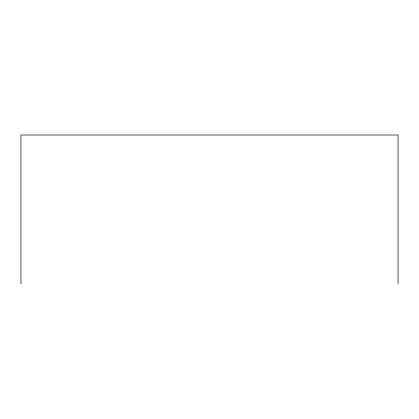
<?xml version="1.0" encoding="UTF-8"?>
<svg xmlns="http://www.w3.org/2000/svg" width="419" height="419" viewBox="0 0 419 419"><rect width="100%" height="100%" fill="white"/><g stroke="black" fill="none" stroke-linecap="round" stroke-linejoin="round"><path stroke-width="0.63" d="M398.05 283.993L398.05 135.007L20.95 135.007L20.95 283.993"/></g></svg>
